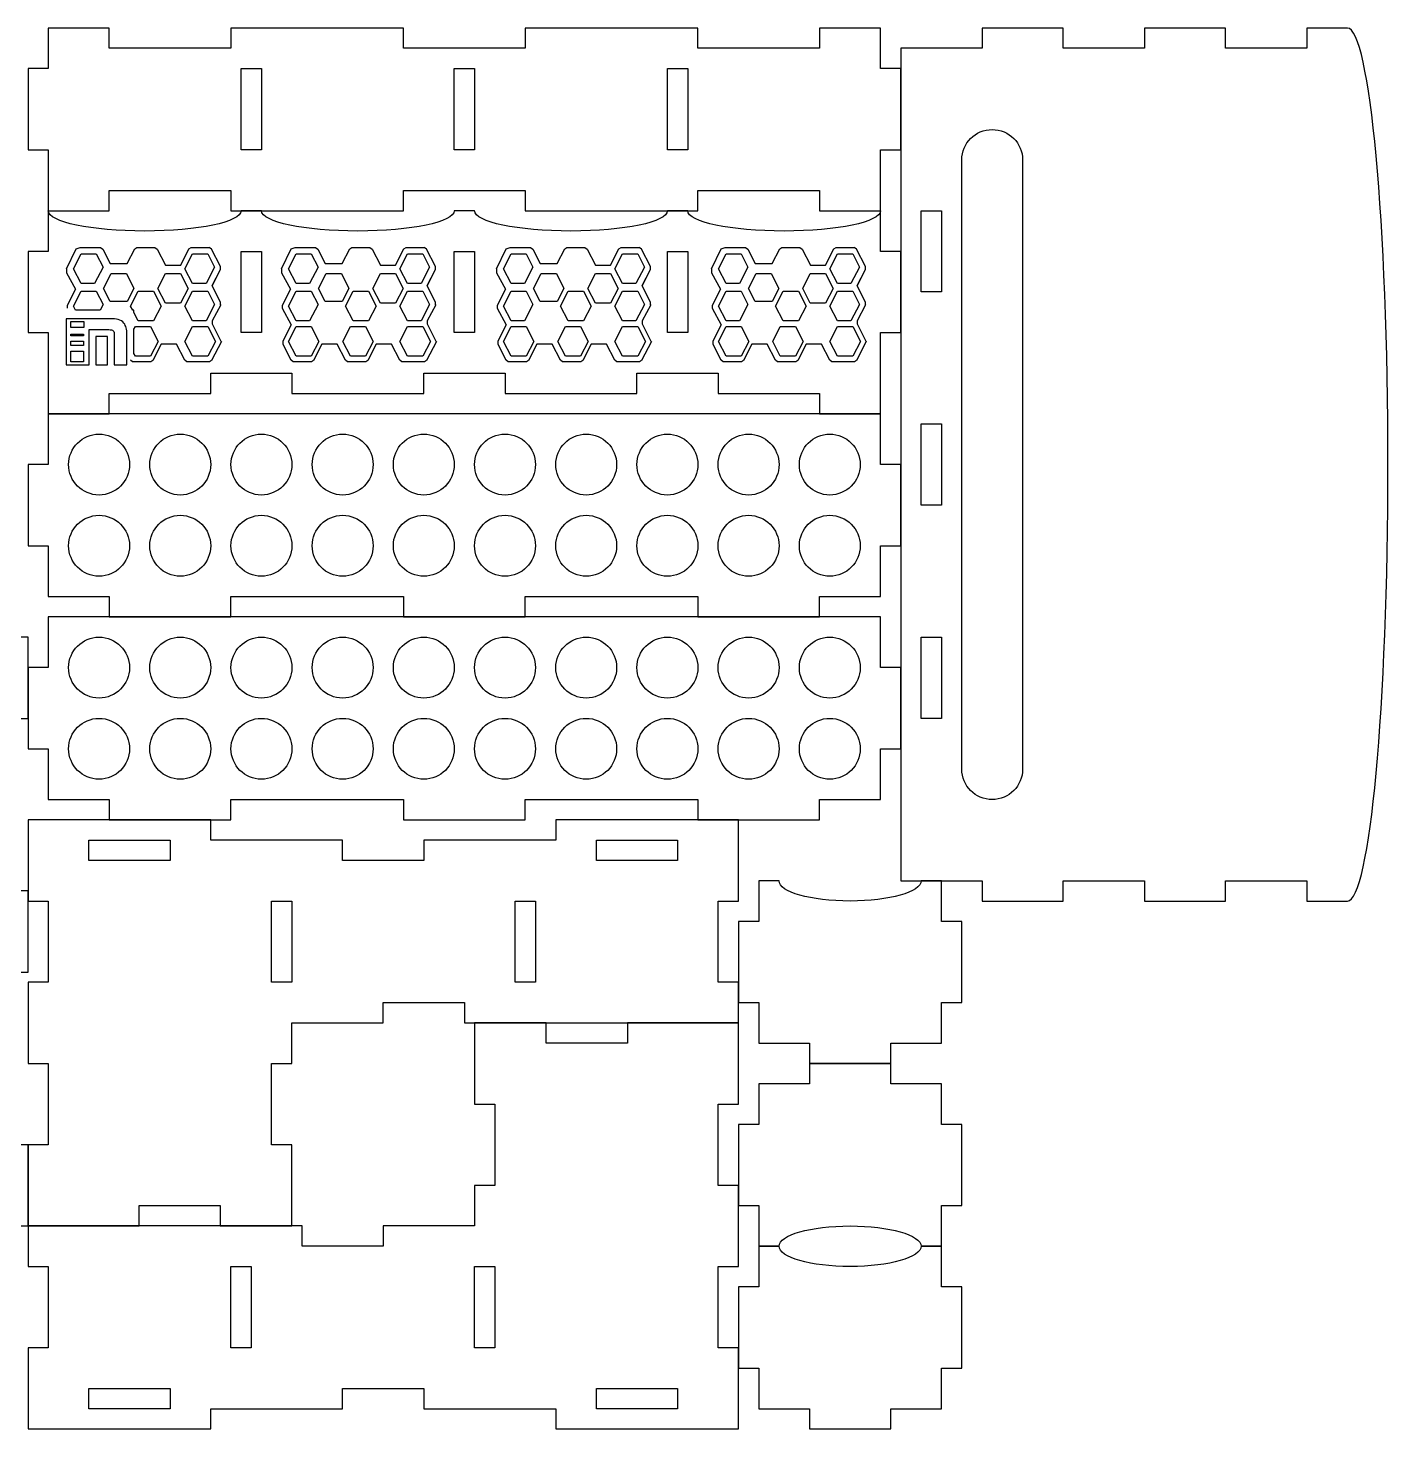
# Model space of a CAD drawing. Extents: x 922 to 2481, y 361 to 1339.
# Drawn here: x 1531 to 2481, y 361 to 1339 of the extents above; entities that cross this region are included whole.
import ezdxf

# ---------------------------------------------------------------- set-up
doc = ezdxf.new("R2010")
doc.units = 0
doc.layers.add('A0105_Printing', color=7, linetype='CONTINUOUS')

msp = doc.modelspace()

# ---------------------------------------------------------------- linework, layer by layer
at = {"layer": 'A0105_Printing', "color": 1}
for points in [[(2126.432947, 1339.322967), (2083.912948, 1339.322967), (2083.912948, 1325.149967), (1998.87395, 1325.149967), (1998.87395, 1339.322967), (1878.400953, 1339.322967), (1878.400953, 1325.149967), (1793.361955, 1325.149967), (1793.361955, 1339.322967), (1672.888958, 1339.322967), (1672.888958, 1325.149967), (1587.84996, 1325.149967), (1587.84996, 1339.322967), (1545.329961, 1339.322967), (1545.329961, 1310.975967), (1531.156962, 1310.975967), (1531.156962, 1254.282969), (1545.329961, 1254.282969), (1545.329961, 1211.76397), (1587.84996, 1211.76397), (1587.84996, 1225.936969), (1672.888958, 1225.936969), (1672.888958, 1211.76397), (1793.361955, 1211.76397), (1793.361955, 1225.936969), (1878.400953, 1225.936969), (1878.400953, 1211.76397), (1998.87395, 1211.76397), (1998.87395, 1225.936969), (2083.912948, 1225.936969), (2083.912948, 1211.76397), (2126.432947, 1211.76397), (2126.432947, 1254.282969), (2140.605946, 1254.282969), (2140.605946, 1310.975967), (2126.432947, 1310.975967)], [(1694.148958, 1254.282969), (1679.975958, 1254.282969), (1679.975958, 1310.975967), (1694.148958, 1310.975967)], [(1842.967954, 1254.282969), (1828.794954, 1254.282969), (1828.794954, 1310.975967), (1842.967954, 1310.975967)], [(1991.78695, 1254.282969), (1977.613951, 1254.282969), (1977.613951, 1310.975967), (1991.78695, 1310.975967)], [(2154.779446, 1211.76407), (2168.952446, 1211.76407), (2168.952446, 1155.071071), (2154.779446, 1155.071071)], [(1694.149258, 1126.724472), (1679.976258, 1126.724472), (1679.976258, 1183.41747), (1694.149258, 1183.41747)], [(1842.968254, 1126.724472), (1828.795254, 1126.724472), (1828.795254, 1183.41747), (1842.968254, 1183.41747)], [(1991.78725, 1126.724472), (1977.614251, 1126.724472), (1977.614251, 1183.41747), (1991.78725, 1183.41747)], [(1577.656261, 1160.901471), (1568.218261, 1160.901471), (1562.846261, 1171.201471), (1568.218261, 1181.58347), (1578.818261, 1181.58347), (1583.53626, 1172.427471)], [(1646.012259, 1181.58347), (1656.684259, 1181.58347), (1661.403258, 1172.427471), (1655.450259, 1160.901471), (1646.012259, 1160.901471), (1640.713259, 1171.201471)], [(1718.332257, 1181.58347), (1728.932257, 1181.58347), (1733.651257, 1172.427471), (1727.770257, 1160.901471), (1718.332257, 1160.901471), (1712.960257, 1171.201471)], [(1796.127255, 1181.58347), (1806.799255, 1181.58347), (1811.517255, 1172.427471), (1805.564255, 1160.901471), (1796.127255, 1160.901471), (1790.827255, 1171.201471)], [(1868.446253, 1181.58347), (1879.046253, 1181.58347), (1883.765253, 1172.427471), (1877.884253, 1160.901471), (1868.446253, 1160.901471), (1863.074253, 1171.201471)], [(1946.241251, 1181.58347), (1956.913251, 1181.58347), (1961.632251, 1172.427471), (1955.679251, 1160.901471), (1946.241251, 1160.901471), (1940.941251, 1171.201471)], [(2018.56125, 1181.58347), (2029.160249, 1181.58347), (2033.879249, 1172.427471), (2027.998249, 1160.901471), (2018.56125, 1160.901471), (2013.18825, 1171.201471)], [(2096.355248, 1181.58347), (2107.027247, 1181.58347), (2111.746247, 1172.427471), (2105.793247, 1160.901471), (2096.355248, 1160.901471), (2091.055248, 1171.201471)], [(1588.58726, 1148.376471), (1583.86826, 1157.532471), (1589.16826, 1167.914471), (1599.84026, 1167.914471), (1605.13926, 1157.532471), (1600.42026, 1148.376471)], [(1627.064259, 1147.150471), (1621.764259, 1157.532471), (1627.064259, 1167.914471), (1637.736259, 1167.914471), (1643.036259, 1157.532471), (1637.736259, 1147.150471)], [(1738.701257, 1148.376471), (1733.982257, 1157.532471), (1739.282257, 1167.914471), (1749.954256, 1167.914471), (1755.254256, 1157.532471), (1750.535256, 1148.376471)], [(1777.178256, 1147.150471), (1771.879256, 1157.532471), (1777.178256, 1167.914471), (1787.850255, 1167.914471), (1793.150255, 1157.532471), (1787.850255, 1147.150471)], [(1888.815253, 1148.376471), (1884.096253, 1157.532471), (1889.396253, 1167.914471), (1900.068252, 1167.914471), (1905.368252, 1157.532471), (1900.649252, 1148.376471)], [(1927.293252, 1147.150471), (1921.993252, 1157.532471), (1927.293252, 1167.914471), (1937.965252, 1167.914471), (1943.264251, 1157.532471), (1937.965252, 1147.150471)], [(2038.929249, 1148.376471), (2034.211249, 1157.532471), (2039.510249, 1167.914471), (2050.182249, 1167.914471), (2055.482249, 1157.532471), (2050.763249, 1148.376471)], [(2077.407248, 1147.150471), (2072.107248, 1157.532471), (2077.407248, 1167.914471), (2088.079248, 1167.914471), (2093.379248, 1157.532471), (2088.079248, 1147.150471)], [(1581.42726, 1142.280471), (1564.362261, 1142.280471), (1562.846261, 1145.188471), (1568.218261, 1155.570471), (1578.818261, 1155.570471), (1583.53626, 1146.414471)], [(1618.78826, 1134.887472), (1608.11626, 1134.887472), (1605.13926, 1140.673471), (1605.13926, 1142.280471), (1604.31226, 1142.280471), (1602.81626, 1145.188471), (1608.11626, 1155.570471), (1618.78826, 1155.570471), (1624.088259, 1145.188471)], [(1661.403258, 1146.414471), (1655.450259, 1134.887472), (1646.012259, 1134.887472), (1640.713259, 1145.188471), (1646.012259, 1155.570471), (1656.684259, 1155.570471)], [(1718.332257, 1155.570471), (1728.932257, 1155.570471), (1733.651257, 1146.414471), (1727.770257, 1134.887472), (1718.332257, 1134.887472), (1712.960257, 1145.188471)], [(1768.902256, 1134.887472), (1758.230256, 1134.887472), (1752.930256, 1145.188471), (1758.230256, 1155.570471), (1768.902256, 1155.570471), (1774.202256, 1145.188471)], [(1811.517255, 1146.414471), (1805.564255, 1134.887472), (1796.127255, 1134.887472), (1790.827255, 1145.188471), (1796.127255, 1155.570471), (1806.799255, 1155.570471)], [(1868.446253, 1155.570471), (1879.046253, 1155.570471), (1883.765253, 1146.414471), (1877.884253, 1134.887472), (1868.446253, 1134.887472), (1863.074253, 1145.188471)], [(1919.016252, 1134.887472), (1908.344252, 1134.887472), (1903.045252, 1145.188471), (1908.344252, 1155.570471), (1919.016252, 1155.570471), (1924.316252, 1145.188471)], [(1961.632251, 1146.414471), (1955.679251, 1134.887472), (1946.241251, 1134.887472), (1940.941251, 1145.188471), (1946.241251, 1155.570471), (1956.913251, 1155.570471)], [(2018.56125, 1155.570471), (2029.160249, 1155.570471), (2033.879249, 1146.414471), (2027.998249, 1134.887472), (2018.56125, 1134.887472), (2013.18825, 1145.188471)], [(2069.131248, 1134.887472), (2058.458249, 1134.887472), (2053.159249, 1145.188471), (2058.458249, 1155.570471), (2069.131248, 1155.570471), (2074.430248, 1145.188471)], [(2111.746247, 1146.414471), (2105.793247, 1134.887472), (2096.355248, 1134.887472), (2091.055248, 1145.188471), (2096.355248, 1155.570471), (2107.027247, 1155.570471)], [(1616.78726, 1110.199472), (1606.11526, 1110.199472), (1605.13926, 1112.110472), (1605.13926, 1129.053472), (1606.11526, 1130.963472), (1616.78726, 1130.963472), (1622.086259, 1120.581472)], [(1656.684259, 1110.199472), (1646.012259, 1110.199472), (1640.713259, 1120.581472), (1646.012259, 1130.963472), (1656.684259, 1130.963472), (1661.984258, 1120.581472)], [(1728.932257, 1110.199472), (1718.332257, 1110.199472), (1712.960257, 1120.581472), (1718.332257, 1130.963472), (1728.932257, 1130.963472), (1734.304257, 1120.581472)], [(1766.901256, 1110.199472), (1756.229256, 1110.199472), (1750.929256, 1120.581472), (1756.229256, 1130.963472), (1766.901256, 1130.963472), (1772.201256, 1120.581472)], [(1806.799255, 1110.199472), (1796.127255, 1110.199472), (1790.827255, 1120.581472), (1796.127255, 1130.963472), (1806.799255, 1130.963472), (1812.098255, 1120.581472)], [(1879.046253, 1110.199472), (1868.446253, 1110.199472), (1863.074253, 1120.581472), (1868.446253, 1130.963472), (1879.046253, 1130.963472), (1884.418253, 1120.581472)], [(1917.015252, 1110.199472), (1906.343252, 1110.199472), (1901.043252, 1120.581472), (1906.343252, 1130.963472), (1917.015252, 1130.963472), (1922.315252, 1120.581472)], [(1956.913251, 1110.199472), (1946.241251, 1110.199472), (1940.941251, 1120.581472), (1946.241251, 1130.963472), (1956.913251, 1130.963472), (1962.213251, 1120.581472)], [(2029.160249, 1110.199472), (2018.56125, 1110.199472), (2013.18825, 1120.581472), (2018.56125, 1130.963472), (2029.160249, 1130.963472), (2034.532249, 1120.581472)], [(2067.129248, 1110.199472), (2056.457249, 1110.199472), (2051.158249, 1120.581472), (2056.457249, 1130.963472), (2067.129248, 1130.963472), (2072.429248, 1120.581472)], [(2107.027247, 1110.199472), (2096.355248, 1110.199472), (2091.055248, 1120.581472), (2096.355248, 1130.963472), (2107.027247, 1130.963472), (2112.327247, 1120.581472)], [(2126.432247, 1070.031373), (1545.330261, 1070.031373), (1545.330261, 1034.598374), (1531.157262, 1034.598374), (1531.157262, 977.905376), (1545.330261, 977.905376), (1545.330261, 942.472376), (1587.85026, 942.472376), (1587.85026, 928.299377), (1672.889258, 928.299377), (1672.889258, 942.472376), (1793.362255, 942.472376), (1793.362255, 928.299377), (1878.401253, 928.299377), (1878.401253, 942.472376), (1998.87325, 942.472376), (1998.87325, 928.299377), (2083.913248, 928.299377), (2083.913248, 942.472376), (2126.432247, 942.472376), (2126.432247, 977.905376), (2140.606246, 977.905376), (2140.606246, 1034.598374), (2126.432247, 1034.598374)], [(2154.779446, 1062.945073), (2168.952446, 1062.945073), (2168.952446, 1006.252075), (2154.779446, 1006.252075)], [(1637.456259, 1055.858374)], [(1977.613251, 1055.858374)], [(2034.306249, 1055.858374)], [(1602.02326, 1034.598374)], [(1658.716259, 1034.598374)], [(1715.409257, 1034.598374)], [(1772.102256, 1034.598374)], [(1828.795254, 1034.598374)], [(1885.488253, 1034.598374)], [(1942.180251, 1034.598374)], [(1998.87325, 1034.598374)], [(2055.566249, 1034.598374)], [(2112.259247, 1034.598374)], [(1637.456259, 1013.338375)], [(1977.613251, 1013.338375)], [(2034.306249, 1013.338375)], [(1637.456259, 999.165375)], [(1977.613251, 999.165375)], [(2034.306249, 999.165375)], [(1580.76326, 956.645376)], [(1637.456259, 956.645376)], [(1637.456259, 956.645376)], [(1694.149258, 956.645376), (1694.149258, 956.645376)], [(1750.842256, 956.645376)], [(1807.535255, 956.645376), (1807.535255, 956.645376)], [(1864.228253, 956.645376), (1864.228253, 956.645376)], [(1920.920252, 956.645376)], [(1977.613251, 956.645376)], [(1977.613251, 956.645376)], [(2034.306249, 956.645376)], [(2034.306249, 956.645376)], [(2090.999248, 956.645376)], [(2126.432247, 928.299077), (1545.330261, 928.299077), (1545.330261, 892.866078), (1531.157262, 892.866078), (1531.157262, 836.173079), (1545.330261, 836.173079), (1545.330261, 800.74008), (1587.85026, 800.74008), (1587.85026, 786.56708), (1672.889258, 786.56708), (1672.889258, 800.74008), (1793.362255, 800.74008), (1793.362255, 786.56708), (1878.401253, 786.56708), (1878.401253, 800.74008), (1998.87325, 800.74008), (1998.87325, 786.56708), (2083.913248, 786.56708), (2083.913248, 800.74008), (2126.432247, 800.74008), (2126.432247, 836.173079), (2140.606246, 836.173079), (2140.606246, 892.866078), (2126.432247, 892.866078)], [(1637.456259, 914.126077)], [(1977.613251, 914.126077)], [(2034.306249, 914.126077)], [(2154.779446, 914.126077), (2168.952446, 914.126077), (2168.952446, 857.433079), (2154.779446, 857.433079)], [(1559.503261, 892.866078)], [(1602.02326, 892.866078)], [(1616.19626, 892.866078)], [(1658.716259, 892.866078)], [(1672.889258, 892.866078)], [(1715.409257, 892.866078)], [(1729.582257, 892.866078)], [(1772.102256, 892.866078)], [(1786.275255, 892.866078)], [(1828.795254, 892.866078)], [(1842.968254, 892.866078)], [(1885.488253, 892.866078)], [(1899.661253, 892.866078)], [(1942.180251, 892.866078)], [(1956.354251, 892.866078)], [(1998.87325, 892.866078)], [(2013.04625, 892.866078)], [(2055.566249, 892.866078)], [(2069.739248, 892.866078)], [(2112.259247, 892.866078)], [(1637.456259, 871.606078)], [(1977.613251, 871.606078)], [(2034.306249, 871.606078)], [(1637.456259, 857.433079)], [(1977.613251, 857.433079)], [(2034.306249, 857.433079)], [(1580.76326, 814.91308)], [(1637.456259, 814.91308)], [(1637.456259, 814.91308)], [(1694.149258, 814.91308), (1694.149258, 814.91308)], [(1750.842256, 814.91308)], [(1807.535255, 814.91308), (1807.535255, 814.91308)], [(1864.228253, 814.91308), (1864.228253, 814.91308)], [(1920.920252, 814.91308)], [(1977.613251, 814.91308)], [(1977.613251, 814.91308)], [(2034.306249, 814.91308)], [(2034.306249, 814.91308)], [(2090.999248, 814.91308)], [(2204.385445, 800.74008)], [(1531.156962, 559.794986), (1531.156962, 503.101987), (1608.73496, 503.101987), (1608.73496, 517.275987), (1665.427958, 517.275987), (1665.427958, 503.101987), (1715.408957, 503.101987), (1715.408957, 559.794986), (1701.235957, 559.794986), (1701.235957, 616.487985), (1715.408957, 616.487985), (1715.408957, 644.833984), (1779.188956, 644.833984), (1779.188956, 659.007984), (1835.880954, 659.007984), (1835.880954, 644.833984), (2027.219949, 644.833984), (2027.219949, 673.180983), (2013.04695, 673.180983), (2013.04695, 729.873982), (2027.219949, 729.873982), (2027.219949, 786.56698), (1899.660953, 786.56698), (1899.660953, 772.393981), (1807.534955, 772.393981), (1807.534955, 758.219981), (1750.841956, 758.219981), (1750.841956, 772.393981), (1658.715959, 772.393981), (1658.715959, 786.56698), (1531.156962, 786.56698), (1531.156962, 729.873982), (1545.329961, 729.873982), (1545.329961, 673.180983), (1531.156962, 673.180983), (1531.156962, 616.487985), (1545.329961, 616.487985), (1545.329961, 559.794986)], [(1573.676961, 772.393981), (1630.369959, 772.393981), (1630.369959, 758.220981), (1573.676961, 758.220981)], [(1928.006952, 772.393981), (1984.69995, 772.393981), (1984.69995, 758.220981), (1928.006952, 758.220981)], [(1701.235957, 729.873982), (1715.408957, 729.873982), (1715.408957, 673.180983), (1701.235957, 673.180983)], [(1871.314953, 729.873982), (1885.487953, 729.873982), (1885.487953, 673.180983), (1871.314953, 673.180983)], [(2027.219949, 588.141985), (2027.219949, 644.834984), (1949.641951, 644.834984), (1949.641951, 630.660984), (1892.948953, 630.660984), (1892.948953, 644.834984), (1842.967954, 644.834984), (1842.967954, 588.141985), (1857.140954, 588.141985), (1857.140954, 531.448987), (1842.967954, 531.448987), (1842.967954, 503.101987), (1779.188956, 503.101987), (1779.188956, 488.928988), (1722.495957, 488.928988), (1722.495957, 503.101987), (1531.156962, 503.101987), (1531.156962, 474.755988), (1545.329961, 474.755988), (1545.329961, 418.06299), (1531.156962, 418.06299), (1531.156962, 361.369991), (1658.715959, 361.369991), (1658.715959, 375.542991), (1750.841956, 375.542991), (1750.841956, 389.71599), (1807.534955, 389.71599), (1807.534955, 375.542991), (1899.660953, 375.542991), (1899.660953, 361.369991), (2027.219949, 361.369991), (2027.219949, 418.06299), (2013.04695, 418.06299), (2013.04695, 474.755988), (2027.219949, 474.755988), (2027.219949, 531.448987), (2013.04695, 531.448987), (2013.04695, 588.141985)], [(1687.062958, 418.06299), (1672.889958, 418.06299), (1672.889958, 474.755988), (1687.062958, 474.755988)], [(1857.140954, 418.06299), (1842.967954, 418.06299), (1842.967954, 474.755988), (1857.140954, 474.755988)], [(1630.369959, 375.542991), (1573.676961, 375.542991), (1573.676961, 389.71599), (1630.369959, 389.71599)], [(1984.69995, 375.542991), (1928.006952, 375.542991), (1928.006952, 389.71599), (1984.69995, 389.71599)]]:
    msp.add_lwpolyline(points, close=True, dxfattribs=at)
for points in [[(2452.416439, 1339.323067), (2424.070439, 1339.323067), (2424.070439, 1325.149067), (2367.377441, 1325.149067), (2367.377441, 1339.323067), (2310.684442, 1339.323067), (2310.684442, 1325.149067), (2253.991444, 1325.149067), (2253.991444, 1339.323067), (2197.298445, 1339.323067), (2197.298445, 1325.149067), (2140.605446, 1325.149067), (2140.605446, 744.047081), (2197.298445, 744.047081), (2197.298445, 729.874082), (2253.991444, 729.874082), (2253.991444, 744.047081), (2310.684442, 744.047081), (2310.684442, 729.874082), (2367.377441, 729.874082), (2367.377441, 744.047081), (2424.070439, 744.047081), (2424.070439, 729.874082)], [(2183.125445, 822.000079), (2183.125445, 1247.197069)], [(2225.645444, 1247.197069), (2225.645444, 822.000079)], [(1545.330261, 1211.76347), (1545.330261, 1183.41747), (1531.157262, 1183.41747), (1531.157262, 1126.724472), (1545.330261, 1126.724472), (1545.330261, 1070.031473), (1587.85026, 1070.031473), (1587.85026, 1084.204473), (1658.716259, 1084.204473), (1658.716259, 1098.377473), (1715.409257, 1098.377473), (1715.409257, 1084.204473), (1807.535255, 1084.204473), (1807.535255, 1098.377473), (1864.228253, 1098.377473), (1864.228253, 1084.204473), (1956.354251, 1084.204473), (1956.354251, 1098.377473), (2013.04725, 1098.377473), (2013.04725, 1084.204473), (2083.913248, 1084.204473), (2083.913248, 1070.031473), (2126.432247, 1070.031473), (2126.432247, 1126.724472), (2140.606246, 1126.724472), (2140.606246, 1183.41747), (2126.432247, 1183.41747)], [(1694.149258, 1211.76347), (1679.976258, 1211.76347)], [(1842.968254, 1211.76347), (1828.795254, 1211.76347)], [(1991.78725, 1211.76347), (1977.613251, 1211.76347)], [(2126.432247, 1183.41747), (2126.432247, 1211.76347)], [(1516.983962, 857.432979), (1531.156962, 857.432979), (1531.156962, 914.125977), (1516.983962, 914.125977)], [(2055.566349, 744.053281), (2041.393349, 744.053281), (2041.393349, 715.707282), (2027.220349, 715.707282), (2027.220349, 659.014284), (2041.393349, 659.014284), (2041.393349, 630.667284), (2076.826348, 630.667284), (2076.826348, 616.494285), (2133.519347, 616.494285), (2133.519347, 630.667284), (2168.952346, 630.667284), (2168.952346, 659.014284), (2183.125345, 659.014284), (2183.125345, 715.707282), (2168.952346, 715.707282), (2168.952346, 744.053281)], [(2168.952346, 744.053281), (2154.779346, 744.053281)], [(1516.983962, 680.267983), (1531.156962, 680.267983), (1531.156962, 736.960982), (1516.983962, 736.960982)], [(2424.070439, 729.874082), (2452.416439, 729.874082)], [(2154.779246, 488.935188), (2168.952246, 488.935188), (2168.952246, 517.281187), (2183.125245, 517.281187), (2183.125245, 573.974186), (2168.952246, 573.974186), (2168.952246, 602.321185), (2133.519247, 602.321185), (2133.519247, 616.494185), (2076.826248, 616.494185), (2076.826248, 602.321185), (2041.393249, 602.321185), (2041.393249, 573.974186), (2027.220249, 573.974186), (2027.220249, 517.281187), (2041.393249, 517.281187), (2041.393249, 488.935188)], [(1516.983962, 503.101987), (1531.156962, 503.101987), (1531.156962, 559.794986), (1516.983962, 559.794986)], [(2055.566349, 488.935188), (2041.393349, 488.935188), (2041.393349, 460.589188), (2027.220349, 460.589188), (2027.220349, 403.89619), (2041.393349, 403.89619), (2041.393349, 375.549191), (2076.826348, 375.549191), (2076.826348, 361.376191), (2133.519347, 361.376191), (2133.519347, 375.549191), (2168.952346, 375.549191), (2168.952346, 403.89619), (2183.125345, 403.89619), (2183.125345, 460.589188), (2168.952346, 460.589188), (2168.952346, 488.935188)], [(2041.393249, 488.935188), (2055.566249, 488.935188)], [(2168.952346, 488.935188), (2154.779346, 488.935188)]]:
    msp.add_lwpolyline(points, dxfattribs=at)
at = {"layer": 'A0105_Printing', "color": 4}
for points in [[(1558.115561, 1171.242371), (1564.769561, 1185.15137), (1567.516561, 1186.13237), (1581.84756, 1186.13237), (1583.44456, 1184.98737), (1588.52656, 1174.932371), (1600.43256, 1174.932371), (1605.65956, 1185.15137), (1607.11156, 1186.13237), (1619.74456, 1186.13237), (1621.341559, 1184.98737), (1627.076559, 1173.787371), (1637.748559, 1173.787371), (1643.556559, 1185.15137), (1645.008559, 1186.13237), (1657.688559, 1186.13237)], [(1659.721959, 1159.481571), (1665.529958, 1170.844571), (1665.529958, 1172.806571), (1659.285959, 1184.98757), (1657.688959, 1186.13157)], [(1708.229657, 1171.242371), (1714.883657, 1185.15137), (1717.630657, 1186.13237), (1731.961657, 1186.13237), (1733.558657, 1184.98737), (1738.640657, 1174.932371), (1750.546656, 1174.932371), (1755.773656, 1185.15137), (1757.225656, 1186.13237), (1769.858656, 1186.13237), (1771.455656, 1184.98737), (1777.190656, 1173.787371), (1787.862655, 1173.787371), (1793.670655, 1185.15137), (1795.122655, 1186.13237), (1807.802655, 1186.13237)], [(1809.836155, 1159.481571), (1815.644155, 1170.844571), (1815.644155, 1172.806571), (1809.400155, 1184.98757), (1807.803155, 1186.13157)], [(1858.343954, 1171.242371), (1864.997953, 1185.15137), (1867.744953, 1186.13237), (1882.075953, 1186.13237), (1883.672953, 1184.98737), (1888.754953, 1174.932371), (1900.660952, 1174.932371), (1905.887952, 1185.15137), (1907.339952, 1186.13237), (1919.972952, 1186.13237), (1921.569952, 1184.98737), (1927.304952, 1173.787371), (1937.976952, 1173.787371), (1943.784951, 1185.15137), (1945.236951, 1186.13237), (1957.916951, 1186.13237)], [(1959.950351, 1159.481571), (1965.758351, 1170.844571), (1965.758351, 1172.806571), (1959.514351, 1184.98757), (1957.917351, 1186.13157)], [(2008.45825, 1171.242371), (2015.11225, 1185.15137), (2017.85925, 1186.13237), (2032.190249, 1186.13237), (2033.787249, 1184.98737), (2038.869249, 1174.932371), (2050.775249, 1174.932371), (2056.002249, 1185.15137), (2057.454249, 1186.13237), (2070.087248, 1186.13237), (2071.684248, 1184.98737), (2077.419248, 1173.787371), (2088.091248, 1173.787371), (2093.899248, 1185.15137), (2095.351248, 1186.13237), (2108.031247, 1186.13237)], [(2110.064647, 1159.481571), (2115.872647, 1170.844571), (2115.872647, 1172.806571), (2109.628647, 1184.98757), (2108.031647, 1186.13157)], [(1558.115561, 1171.242371), (1558.042561, 1168.462371), (1564.334561, 1157.100371), (1558.526561, 1145.736371), (1558.454561, 1143.774371)], [(1665.638858, 1146.074571), (1665.638858, 1148.036571), (1659.830859, 1159.399571), (1665.638858, 1170.762571), (1665.638858, 1172.724571)], [(1708.229657, 1171.242371), (1708.156657, 1168.462371), (1714.448657, 1157.100371), (1708.640657, 1145.736371), (1708.568657, 1143.774371), (1714.883657, 1132.026372)], [(1815.753055, 1146.074571), (1815.753055, 1148.036571), (1809.945055, 1159.399571), (1815.753055, 1170.762571), (1815.753055, 1172.724571)], [(1858.343954, 1171.242371), (1858.270954, 1168.462371), (1864.562953, 1157.100371), (1858.754954, 1145.736371), (1858.682954, 1143.774371), (1864.997953, 1132.026372)], [(1965.867251, 1146.074571), (1965.867251, 1148.036571), (1960.059251, 1159.399571), (1965.867251, 1170.762571), (1965.867251, 1172.724571)], [(2008.45825, 1171.242371), (2008.38525, 1168.462371), (2014.67725, 1157.100371), (2008.86925, 1145.736371), (2008.79725, 1143.774371), (2015.11225, 1132.026372)], [(2115.981347, 1146.074571), (2115.981347, 1148.036571), (2110.173347, 1159.399571), (2115.981347, 1170.762571), (2115.981347, 1172.724571)], [(1665.706058, 1146.130571), (1659.786059, 1134.879572), (1659.694059, 1132.918572), (1666.112058, 1120.296572)], [(1815.820155, 1146.130571), (1809.900155, 1134.879572), (1809.808155, 1132.918572), (1816.226155, 1120.296572)], [(1965.934351, 1146.130571), (1960.014351, 1134.879572), (1959.922351, 1132.918572), (1966.340351, 1120.296572)], [(2116.048547, 1146.130571), (2110.128547, 1134.879572), (2110.036547, 1132.918572), (2116.454547, 1120.296572)], [(1708.568357, 1143.774871), (1714.883357, 1132.026872)], [(1858.682554, 1143.774871), (1864.997553, 1132.026872)], [(2008.79685, 1143.774871), (2015.11185, 1132.026872)], [(1714.883757, 1132.026672), (1709.075757, 1120.663672), (1709.002757, 1118.701672), (1712.509757, 1111.999672)], [(1864.997953, 1132.026672), (1859.189954, 1120.663672), (1859.116954, 1118.701672), (1862.623953, 1111.999672)], [(2015.11225, 1132.026672), (2009.30425, 1120.663672), (2009.23125, 1118.701672), (2012.73825, 1111.999672)], [(1657.837859, 1106.275472), (1642.155859, 1106.275472), (1640.630859, 1107.420472), (1634.895859, 1118.619472), (1624.223859, 1118.619472), (1618.41586, 1107.256472), (1616.89086, 1106.275472)], [(1666.167458, 1120.402972), (1659.362459, 1107.256972), (1657.837459, 1106.275972)], [(1709.119957, 1118.619772), (1712.509957, 1111.999772)], [(1767.005156, 1106.275472), (1754.325156, 1106.275472), (1752.800156, 1107.420472), (1747.065156, 1118.619472), (1736.393157, 1118.619472), (1730.585157, 1107.256472), (1729.060157, 1106.275472)], [(1807.951955, 1106.275472), (1792.269955, 1106.275472), (1790.744955, 1107.420472), (1785.009955, 1118.619472), (1774.337956, 1118.619472), (1768.529956, 1107.256472), (1767.004956, 1106.275472)], [(1816.281555, 1120.402972), (1809.476555, 1107.256972), (1807.951555, 1106.275972)], [(1859.234254, 1118.619772), (1862.624253, 1111.999772)], [(1917.119452, 1106.275472), (1904.439452, 1106.275472), (1902.914452, 1107.420472), (1897.179453, 1118.619472), (1886.507453, 1118.619472), (1880.699453, 1107.256472), (1879.174453, 1106.275472)], [(1958.066251, 1106.275472), (1942.384251, 1106.275472), (1940.859251, 1107.420472), (1935.124252, 1118.619472), (1924.452252, 1118.619472), (1918.644252, 1107.256472), (1917.119252, 1106.275472)], [(1966.395851, 1120.402972), (1959.590851, 1107.256972), (1958.065851, 1106.275972)], [(2009.34845, 1118.619772), (2012.73845, 1111.999772)], [(2067.233548, 1106.275472), (2054.553549, 1106.275472), (2053.028549, 1107.420472), (2047.293549, 1118.619472), (2036.621549, 1118.619472), (2030.813549, 1107.256472), (2029.288549, 1106.275472)], [(2108.180347, 1106.275472), (2092.498348, 1106.275472), (2090.973348, 1107.420472), (2085.238348, 1118.619472), (2074.566348, 1118.619472), (2068.758348, 1107.256472), (2067.233348, 1106.275472)], [(2116.509947, 1120.402972), (2109.704947, 1107.256972), (2108.179947, 1106.275972)], [(1616.89106, 1106.275472), (1604.21106, 1106.275472), (1602.68606, 1107.420472)], [(1714.939857, 1107.356572), (1712.509857, 1111.999572)], [(1714.939857, 1107.356572), (1714.854857, 1107.420572), (1712.509857, 1111.999572)], [(1714.939857, 1107.356572), (1714.991857, 1107.256572)], [(1729.060357, 1106.275472), (1716.380357, 1106.275472), (1714.940357, 1107.356472)], [(1865.054153, 1107.356572), (1862.624153, 1111.999572)], [(1865.054153, 1107.356572), (1864.969153, 1107.420572), (1862.624153, 1111.999572)], [(1865.054153, 1107.356572), (1865.106153, 1107.256572)], [(1879.174653, 1106.275472), (1866.494653, 1106.275472), (1865.054653, 1107.356472)], [(2015.16845, 1107.356572), (2012.73845, 1111.999572)], [(2015.16845, 1107.356572), (2015.08345, 1107.420572), (2012.73845, 1111.999572)], [(2015.16845, 1107.356572), (2015.22045, 1107.256572)], [(2029.288849, 1106.275472), (2016.60885, 1106.275472), (2015.16885, 1107.356472)]]:
    msp.add_lwpolyline(points, dxfattribs=at)
at = {"layer": 'A0105_Printing', "color": 7}
for points in [[(1587.90796, 1136.425972), (1557.685961, 1136.425972), (1557.685961, 1104.166972), (1573.811961, 1104.166972), (1573.811961, 1128.762972), (1587.59996, 1128.762972)], [(1591.40796, 1124.887972), (1591.40796, 1104.166972), (1600.20596, 1104.166972), (1600.20596, 1125.241972)]]:
    msp.add_lwpolyline(points, dxfattribs=at)
for points in [[(1570.025961, 1130.256972), (1561.101961, 1130.256972), (1561.101961, 1134.443972), (1570.025961, 1134.443972)], [(1569.959961, 1124.478972), (1561.035961, 1124.478972), (1561.035961, 1125.636972), (1569.959961, 1125.636972)], [(1569.959961, 1117.632972), (1561.035961, 1117.632972), (1561.035961, 1120.828972), (1569.959961, 1120.828972)], [(1578.529961, 1104.166972), (1586.68996, 1104.166972), (1586.68996, 1124.008972), (1578.529961, 1124.008972)], [(1569.959961, 1106.378972), (1561.035961, 1106.378972), (1561.035961, 1113.779972), (1569.959961, 1113.779972)]]:
    msp.add_lwpolyline(points, close=True, dxfattribs=at)
at = {"layer": 'A0105_Printing', "color": 1}
for points in [[(2480.763438, 1034.598074), (2480.763438, 1202.89307), (2468.072438, 1339.323067), (2452.416439, 1339.323067)], [(2183.125445, 1247.197069), (2183.125445, 1258.938069), (2192.644445, 1268.456068), (2204.385445, 1268.456068)], [(2204.385445, 1268.456068), (2216.126445, 1268.456068), (2225.645444, 1258.938069), (2225.645444, 1247.197069)], [(1612.65326, 1197.59047), (1575.472261, 1197.59047), (1545.330261, 1203.93647), (1545.330261, 1211.76347)], [(1679.976258, 1211.76347), (1679.976258, 1203.93647), (1649.834259, 1197.59047), (1612.65326, 1197.59047)], [(1761.472256, 1197.59047), (1724.290257, 1197.59047), (1694.149258, 1203.93647), (1694.149258, 1211.76347)], [(1828.795254, 1211.76347), (1828.795254, 1203.93647), (1798.653255, 1197.59047), (1761.472256, 1197.59047)], [(1910.291252, 1197.59047), (1873.109253, 1197.59047), (1842.968254, 1203.93647), (1842.968254, 1211.76347)], [(1977.613251, 1211.76347), (1977.613251, 1203.93647), (1947.472251, 1197.59047), (1910.291252, 1197.59047)], [(2059.110249, 1197.59047), (2021.928249, 1197.59047), (1991.78725, 1203.93647), (1991.78725, 1211.76347)], [(2126.432247, 1211.76347), (2126.432247, 1203.93647), (2096.291248, 1197.59047), (2059.110249, 1197.59047)], [(1559.503261, 1034.598374), (1559.503261, 1046.339374), (1569.022261, 1055.858374), (1580.76326, 1055.858374)], [(1580.76326, 1055.858374), (1592.50526, 1055.858374), (1602.02326, 1046.339374), (1602.02326, 1034.598374)], [(1616.19626, 1034.598374), (1616.19626, 1046.339374), (1625.714259, 1055.858374), (1637.456259, 1055.858374)], [(1637.456259, 1055.858374), (1649.197259, 1055.858374), (1658.716259, 1046.339374), (1658.716259, 1034.598374)], [(1672.889258, 1034.598374), (1672.889258, 1046.339374), (1682.407258, 1055.858374), (1694.149258, 1055.858374)], [(1694.149258, 1055.858374), (1705.890257, 1055.858374), (1715.409257, 1046.339374), (1715.409257, 1034.598374)], [(1729.582257, 1034.598374), (1729.582257, 1046.339374), (1739.100257, 1055.858374), (1750.842256, 1055.858374)], [(1750.842256, 1055.858374), (1762.583256, 1055.858374), (1772.102256, 1046.339374), (1772.102256, 1034.598374)], [(1786.275255, 1034.598374), (1786.275255, 1046.339374), (1795.793255, 1055.858374), (1807.535255, 1055.858374)], [(1807.535255, 1055.858374), (1819.276255, 1055.858374), (1828.795254, 1046.339374), (1828.795254, 1034.598374)], [(1842.968254, 1034.598374), (1842.968254, 1046.339374), (1852.486254, 1055.858374), (1864.228253, 1055.858374)], [(1864.228253, 1055.858374), (1875.969253, 1055.858374), (1885.488253, 1046.339374), (1885.488253, 1034.598374)], [(1899.661253, 1034.598374), (1899.661253, 1046.339374), (1909.179252, 1055.858374), (1920.920252, 1055.858374)], [(1920.920252, 1055.858374), (1932.662252, 1055.858374), (1942.180251, 1046.339374), (1942.180251, 1034.598374)], [(1956.354251, 1034.598374), (1956.354251, 1046.339374), (1965.872251, 1055.858374), (1977.613251, 1055.858374)], [(1977.613251, 1055.858374), (1989.35525, 1055.858374), (1998.87325, 1046.339374), (1998.87325, 1034.598374)], [(2013.04625, 1034.598374), (2013.04625, 1046.339374), (2022.565249, 1055.858374), (2034.306249, 1055.858374)], [(2034.306249, 1055.858374), (2046.048249, 1055.858374), (2055.566249, 1046.339374), (2055.566249, 1034.598374)], [(2069.739248, 1034.598374), (2069.739248, 1046.339374), (2079.258248, 1055.858374), (2090.999248, 1055.858374)], [(2090.999248, 1055.858374), (2102.741247, 1055.858374), (2112.259247, 1046.339374), (2112.259247, 1034.598374)], [(1580.76326, 1013.338375), (1569.022261, 1013.338375), (1559.503261, 1022.857374), (1559.503261, 1034.598374)], [(1602.02326, 1034.598374), (1602.02326, 1022.857374), (1592.50526, 1013.338375), (1580.76326, 1013.338375)], [(1637.456259, 1013.338375), (1625.714259, 1013.338375), (1616.19626, 1022.857374), (1616.19626, 1034.598374)], [(1658.716259, 1034.598374), (1658.716259, 1022.857374), (1649.197259, 1013.338375), (1637.456259, 1013.338375)], [(1694.149258, 1013.338375), (1682.407258, 1013.338375), (1672.889258, 1022.857374), (1672.889258, 1034.598374)], [(1715.409257, 1034.598374), (1715.409257, 1022.857374), (1705.890257, 1013.338375), (1694.149258, 1013.338375)], [(1750.842256, 1013.338375), (1739.100257, 1013.338375), (1729.582257, 1022.857374), (1729.582257, 1034.598374)], [(1772.102256, 1034.598374), (1772.102256, 1022.857374), (1762.583256, 1013.338375), (1750.842256, 1013.338375)], [(1807.535255, 1013.338375), (1795.793255, 1013.338375), (1786.275255, 1022.857374), (1786.275255, 1034.598374)], [(1828.795254, 1034.598374), (1828.795254, 1022.857374), (1819.276255, 1013.338375), (1807.535255, 1013.338375)], [(1864.228253, 1013.338375), (1852.486254, 1013.338375), (1842.968254, 1022.857374), (1842.968254, 1034.598374)], [(1885.488253, 1034.598374), (1885.488253, 1022.857374), (1875.969253, 1013.338375), (1864.228253, 1013.338375)], [(1920.920252, 1013.338375), (1909.179252, 1013.338375), (1899.661253, 1022.857374), (1899.661253, 1034.598374)], [(1942.180251, 1034.598374), (1942.180251, 1022.857374), (1932.662252, 1013.338375), (1920.920252, 1013.338375)], [(1977.613251, 1013.338375), (1965.872251, 1013.338375), (1956.354251, 1022.857374), (1956.354251, 1034.598374)], [(1998.87325, 1034.598374), (1998.87325, 1022.857374), (1989.35525, 1013.338375), (1977.613251, 1013.338375)], [(2034.306249, 1013.338375), (2022.565249, 1013.338375), (2013.04625, 1022.857374), (2013.04625, 1034.598374)], [(2055.566249, 1034.598374), (2055.566249, 1022.857374), (2046.048249, 1013.338375), (2034.306249, 1013.338375)], [(2090.999248, 1013.338375), (2079.258248, 1013.338375), (2069.739248, 1022.857374), (2069.739248, 1034.598374)], [(2112.259247, 1034.598374), (2112.259247, 1022.857374), (2102.741247, 1013.338375), (2090.999248, 1013.338375)], [(2452.416439, 729.874082), (2468.072438, 729.874082), (2480.763438, 866.304078), (2480.763438, 1034.598074)], [(1559.503261, 977.905376), (1559.503261, 989.647375), (1569.022261, 999.165375), (1580.76326, 999.165375)], [(1580.76326, 999.165375), (1592.50526, 999.165375), (1602.02326, 989.647375), (1602.02326, 977.905376)], [(1616.19626, 977.905376), (1616.19626, 989.647375), (1625.714259, 999.165375), (1637.456259, 999.165375)], [(1637.456259, 999.165375), (1649.197259, 999.165375), (1658.716259, 989.647375), (1658.716259, 977.905376)], [(1672.889258, 977.905376), (1672.889258, 989.647375), (1682.407258, 999.165375), (1694.149258, 999.165375)], [(1694.149258, 999.165375), (1705.890257, 999.165375), (1715.409257, 989.647375), (1715.409257, 977.905376)], [(1729.582257, 977.905376), (1729.582257, 989.647375), (1739.100257, 999.165375), (1750.842256, 999.165375)], [(1750.842256, 999.165375), (1762.583256, 999.165375), (1772.102256, 989.647375), (1772.102256, 977.905376)], [(1786.275255, 977.905376), (1786.275255, 989.647375), (1795.793255, 999.165375), (1807.535255, 999.165375)], [(1807.535255, 999.165375), (1819.276255, 999.165375), (1828.795254, 989.647375), (1828.795254, 977.905376)], [(1842.968254, 977.905376), (1842.968254, 989.647375), (1852.486254, 999.165375), (1864.228253, 999.165375)], [(1864.228253, 999.165375), (1875.969253, 999.165375), (1885.488253, 989.647375), (1885.488253, 977.905376)], [(1899.661253, 977.905376), (1899.661253, 989.647375), (1909.179252, 999.165375), (1920.920252, 999.165375)], [(1920.920252, 999.165375), (1932.662252, 999.165375), (1942.180251, 989.647375), (1942.180251, 977.905376)], [(1956.354251, 977.905376), (1956.354251, 989.647375), (1965.872251, 999.165375), (1977.613251, 999.165375)], [(1977.613251, 999.165375), (1989.35525, 999.165375), (1998.87325, 989.647375), (1998.87325, 977.905376)], [(2013.04625, 977.905376), (2013.04625, 989.647375), (2022.565249, 999.165375), (2034.306249, 999.165375)], [(2034.306249, 999.165375), (2046.048249, 999.165375), (2055.566249, 989.647375), (2055.566249, 977.905376)], [(2069.739248, 977.905376), (2069.739248, 989.647375), (2079.258248, 999.165375), (2090.999248, 999.165375)], [(2090.999248, 999.165375), (2102.741247, 999.165375), (2112.259247, 989.647375), (2112.259247, 977.905376)], [(1580.76326, 956.645376), (1569.022261, 956.645376), (1559.503261, 966.164376), (1559.503261, 977.905376)], [(1602.02326, 977.905376), (1602.02326, 966.164376), (1592.50526, 956.645376), (1580.76326, 956.645376)], [(1637.456259, 956.645376), (1625.714259, 956.645376), (1616.19626, 966.164376), (1616.19626, 977.905376)], [(1658.716259, 977.905376), (1658.716259, 966.164376), (1649.197259, 956.645376), (1637.456259, 956.645376)], [(1694.149258, 956.645376), (1682.407258, 956.645376), (1672.889258, 966.164376), (1672.889258, 977.905376)], [(1715.409257, 977.905376), (1715.409257, 966.164376), (1705.890257, 956.645376), (1694.149258, 956.645376)], [(1750.842256, 956.645376), (1739.100257, 956.645376), (1729.582257, 966.164376), (1729.582257, 977.905376)], [(1772.102256, 977.905376), (1772.102256, 966.164376), (1762.583256, 956.645376), (1750.842256, 956.645376)], [(1807.535255, 956.645376), (1795.793255, 956.645376), (1786.275255, 966.164376), (1786.275255, 977.905376)], [(1828.795254, 977.905376), (1828.795254, 966.164376), (1819.276255, 956.645376), (1807.535255, 956.645376)], [(1864.228253, 956.645376), (1852.486254, 956.645376), (1842.968254, 966.164376), (1842.968254, 977.905376)], [(1885.488253, 977.905376), (1885.488253, 966.164376), (1875.969253, 956.645376), (1864.228253, 956.645376)], [(1920.920252, 956.645376), (1909.179252, 956.645376), (1899.661253, 966.164376), (1899.661253, 977.905376)], [(1942.180251, 977.905376), (1942.180251, 966.164376), (1932.662252, 956.645376), (1920.920252, 956.645376)], [(1977.613251, 956.645376), (1965.872251, 956.645376), (1956.354251, 966.164376), (1956.354251, 977.905376)], [(1998.87325, 977.905376), (1998.87325, 966.164376), (1989.35525, 956.645376), (1977.613251, 956.645376)], [(2034.306249, 956.645376), (2022.565249, 956.645376), (2013.04625, 966.164376), (2013.04625, 977.905376)], [(2055.566249, 977.905376), (2055.566249, 966.164376), (2046.048249, 956.645376), (2034.306249, 956.645376)], [(2090.999248, 956.645376), (2079.258248, 956.645376), (2069.739248, 966.164376), (2069.739248, 977.905376)], [(2112.259247, 977.905376), (2112.259247, 966.164376), (2102.741247, 956.645376), (2090.999248, 956.645376)], [(1559.503261, 892.866078), (1559.503261, 904.608077), (1569.022261, 914.126077), (1580.76326, 914.126077)], [(1580.76326, 914.126077), (1592.50526, 914.126077), (1602.02326, 904.608077), (1602.02326, 892.866078)], [(1616.19626, 892.866078), (1616.19626, 904.608077), (1625.714259, 914.126077), (1637.456259, 914.126077)], [(1637.456259, 914.126077), (1649.197259, 914.126077), (1658.716259, 904.608077), (1658.716259, 892.866078)], [(1672.889258, 892.866078), (1672.889258, 904.608077), (1682.407258, 914.126077), (1694.149258, 914.126077)], [(1694.149258, 914.126077), (1705.890257, 914.126077), (1715.409257, 904.608077), (1715.409257, 892.866078)], [(1729.582257, 892.866078), (1729.582257, 904.608077), (1739.100257, 914.126077), (1750.842256, 914.126077)], [(1750.842256, 914.126077), (1762.583256, 914.126077), (1772.102256, 904.608077), (1772.102256, 892.866078)], [(1786.275255, 892.866078), (1786.275255, 904.608077), (1795.793255, 914.126077), (1807.535255, 914.126077)], [(1807.535255, 914.126077), (1819.276255, 914.126077), (1828.795254, 904.608077), (1828.795254, 892.866078)], [(1842.968254, 892.866078), (1842.968254, 904.608077), (1852.486254, 914.126077), (1864.228253, 914.126077)], [(1864.228253, 914.126077), (1875.969253, 914.126077), (1885.488253, 904.608077), (1885.488253, 892.866078)], [(1899.661253, 892.866078), (1899.661253, 904.608077), (1909.179252, 914.126077), (1920.920252, 914.126077)], [(1920.920252, 914.126077), (1932.662252, 914.126077), (1942.180251, 904.608077), (1942.180251, 892.866078)], [(1956.354251, 892.866078), (1956.354251, 904.608077), (1965.872251, 914.126077), (1977.613251, 914.126077)], [(1977.613251, 914.126077), (1989.35525, 914.126077), (1998.87325, 904.608077), (1998.87325, 892.866078)], [(2013.04625, 892.866078), (2013.04625, 904.608077), (2022.565249, 914.126077), (2034.306249, 914.126077)], [(2034.306249, 914.126077), (2046.048249, 914.126077), (2055.566249, 904.608077), (2055.566249, 892.866078)], [(2069.739248, 892.866078), (2069.739248, 904.608077), (2079.258248, 914.126077), (2090.999248, 914.126077)], [(2090.999248, 914.126077), (2102.741247, 914.126077), (2112.259247, 904.608077), (2112.259247, 892.866078)], [(1580.76326, 871.606078), (1569.022261, 871.606078), (1559.503261, 881.125078), (1559.503261, 892.866078)], [(1602.02326, 892.866078), (1602.02326, 881.125078), (1592.50526, 871.606078), (1580.76326, 871.606078)], [(1637.456259, 871.606078), (1625.714259, 871.606078), (1616.19626, 881.125078), (1616.19626, 892.866078)], [(1658.716259, 892.866078), (1658.716259, 881.125078), (1649.197259, 871.606078), (1637.456259, 871.606078)], [(1694.149258, 871.606078), (1682.407258, 871.606078), (1672.889258, 881.125078), (1672.889258, 892.866078)], [(1715.409257, 892.866078), (1715.409257, 881.125078), (1705.890257, 871.606078), (1694.149258, 871.606078)], [(1750.842256, 871.606078), (1739.100257, 871.606078), (1729.582257, 881.125078), (1729.582257, 892.866078)], [(1772.102256, 892.866078), (1772.102256, 881.125078), (1762.583256, 871.606078), (1750.842256, 871.606078)], [(1807.535255, 871.606078), (1795.793255, 871.606078), (1786.275255, 881.125078), (1786.275255, 892.866078)], [(1828.795254, 892.866078), (1828.795254, 881.125078), (1819.276255, 871.606078), (1807.535255, 871.606078)], [(1864.228253, 871.606078), (1852.486254, 871.606078), (1842.968254, 881.125078), (1842.968254, 892.866078)], [(1885.488253, 892.866078), (1885.488253, 881.125078), (1875.969253, 871.606078), (1864.228253, 871.606078)], [(1920.920252, 871.606078), (1909.179252, 871.606078), (1899.661253, 881.125078), (1899.661253, 892.866078)], [(1942.180251, 892.866078), (1942.180251, 881.125078), (1932.662252, 871.606078), (1920.920252, 871.606078)], [(1977.613251, 871.606078), (1965.872251, 871.606078), (1956.354251, 881.125078), (1956.354251, 892.866078)], [(1998.87325, 892.866078), (1998.87325, 881.125078), (1989.35525, 871.606078), (1977.613251, 871.606078)], [(2034.306249, 871.606078), (2022.565249, 871.606078), (2013.04625, 881.125078), (2013.04625, 892.866078)], [(2055.566249, 892.866078), (2055.566249, 881.125078), (2046.048249, 871.606078), (2034.306249, 871.606078)], [(2090.999248, 871.606078), (2079.258248, 871.606078), (2069.739248, 881.125078), (2069.739248, 892.866078)], [(2112.259247, 892.866078), (2112.259247, 881.125078), (2102.741247, 871.606078), (2090.999248, 871.606078)], [(1559.503261, 836.173079), (1559.503261, 847.915079), (1569.022261, 857.433079), (1580.76326, 857.433079)], [(1580.76326, 857.433079), (1592.50526, 857.433079), (1602.02326, 847.915079), (1602.02326, 836.173079)], [(1616.19626, 836.173079), (1616.19626, 847.915079), (1625.714259, 857.433079), (1637.456259, 857.433079)], [(1637.456259, 857.433079), (1649.197259, 857.433079), (1658.716259, 847.915079), (1658.716259, 836.173079)], [(1672.889258, 836.173079), (1672.889258, 847.915079), (1682.407258, 857.433079), (1694.149258, 857.433079)], [(1694.149258, 857.433079), (1705.890257, 857.433079), (1715.409257, 847.915079), (1715.409257, 836.173079)], [(1729.582257, 836.173079), (1729.582257, 847.915079), (1739.100257, 857.433079), (1750.842256, 857.433079)], [(1750.842256, 857.433079), (1762.583256, 857.433079), (1772.102256, 847.915079), (1772.102256, 836.173079)], [(1786.275255, 836.173079), (1786.275255, 847.915079), (1795.793255, 857.433079), (1807.535255, 857.433079)], [(1807.535255, 857.433079), (1819.276255, 857.433079), (1828.795254, 847.915079), (1828.795254, 836.173079)], [(1842.968254, 836.173079), (1842.968254, 847.915079), (1852.486254, 857.433079), (1864.228253, 857.433079)], [(1864.228253, 857.433079), (1875.969253, 857.433079), (1885.488253, 847.915079), (1885.488253, 836.173079)], [(1899.661253, 836.173079), (1899.661253, 847.915079), (1909.179252, 857.433079), (1920.920252, 857.433079)], [(1920.920252, 857.433079), (1932.662252, 857.433079), (1942.180251, 847.915079), (1942.180251, 836.173079)], [(1956.354251, 836.173079), (1956.354251, 847.915079), (1965.872251, 857.433079), (1977.613251, 857.433079)], [(1977.613251, 857.433079), (1989.35525, 857.433079), (1998.87325, 847.915079), (1998.87325, 836.173079)], [(2013.04625, 836.173079), (2013.04625, 847.915079), (2022.565249, 857.433079), (2034.306249, 857.433079)], [(2034.306249, 857.433079), (2046.048249, 857.433079), (2055.566249, 847.915079), (2055.566249, 836.173079)], [(2069.739248, 836.173079), (2069.739248, 847.915079), (2079.258248, 857.433079), (2090.999248, 857.433079)], [(2090.999248, 857.433079), (2102.741247, 857.433079), (2112.259247, 847.915079), (2112.259247, 836.173079)], [(1580.76326, 814.91308), (1569.022261, 814.91308), (1559.503261, 824.432079), (1559.503261, 836.173079)], [(1602.02326, 836.173079), (1602.02326, 824.432079), (1592.50526, 814.91308), (1580.76326, 814.91308)], [(1637.456259, 814.91308), (1625.714259, 814.91308), (1616.19626, 824.432079), (1616.19626, 836.173079)], [(1658.716259, 836.173079), (1658.716259, 824.432079), (1649.197259, 814.91308), (1637.456259, 814.91308)], [(1694.149258, 814.91308), (1682.407258, 814.91308), (1672.889258, 824.432079), (1672.889258, 836.173079)], [(1715.409257, 836.173079), (1715.409257, 824.432079), (1705.890257, 814.91308), (1694.149258, 814.91308)], [(1750.842256, 814.91308), (1739.100257, 814.91308), (1729.582257, 824.432079), (1729.582257, 836.173079)], [(1772.102256, 836.173079), (1772.102256, 824.432079), (1762.583256, 814.91308), (1750.842256, 814.91308)], [(1807.535255, 814.91308), (1795.793255, 814.91308), (1786.275255, 824.432079), (1786.275255, 836.173079)], [(1828.795254, 836.173079), (1828.795254, 824.432079), (1819.276255, 814.91308), (1807.535255, 814.91308)], [(1864.228253, 814.91308), (1852.486254, 814.91308), (1842.968254, 824.432079), (1842.968254, 836.173079)], [(1885.488253, 836.173079), (1885.488253, 824.432079), (1875.969253, 814.91308), (1864.228253, 814.91308)], [(1920.920252, 814.91308), (1909.179252, 814.91308), (1899.661253, 824.432079), (1899.661253, 836.173079)], [(1942.180251, 836.173079), (1942.180251, 824.432079), (1932.662252, 814.91308), (1920.920252, 814.91308)], [(1977.613251, 814.91308), (1965.872251, 814.91308), (1956.354251, 824.432079), (1956.354251, 836.173079)], [(1998.87325, 836.173079), (1998.87325, 824.432079), (1989.35525, 814.91308), (1977.613251, 814.91308)], [(2034.306249, 814.91308), (2022.565249, 814.91308), (2013.04625, 824.432079), (2013.04625, 836.173079)], [(2055.566249, 836.173079), (2055.566249, 824.432079), (2046.048249, 814.91308), (2034.306249, 814.91308)], [(2090.999248, 814.91308), (2079.258248, 814.91308), (2069.739248, 824.432079), (2069.739248, 836.173079)], [(2112.259247, 836.173079), (2112.259247, 824.432079), (2102.741247, 814.91308), (2090.999248, 814.91308)], [(2204.385445, 800.74008), (2192.644445, 800.74008), (2183.125445, 810.25808), (2183.125445, 822.000079)], [(2225.645444, 822.000079), (2225.645444, 810.25808), (2216.126445, 800.74008), (2204.385445, 800.74008)], [(2105.172347, 729.880282), (2077.776348, 729.880282), (2055.566349, 736.225282), (2055.566349, 744.053281)], [(2154.779346, 744.053281), (2154.779346, 736.225282), (2132.569347, 729.880282), (2105.172347, 729.880282)], [(2055.566249, 488.935188), (2055.566249, 496.763188), (2077.776248, 503.108187), (2105.173247, 503.108187)], [(2105.173247, 503.108187), (2132.569247, 503.108187), (2154.779246, 496.763188), (2154.779246, 488.935188)], [(2105.172347, 474.762188), (2077.776348, 474.762188), (2055.566349, 481.107188), (2055.566349, 488.935188)], [(2154.779346, 488.935188), (2154.779346, 481.107188), (2132.569347, 474.762188), (2105.172347, 474.762188)]]:
    msp.add_open_spline(points, degree=3, dxfattribs=at)
at = {"layer": 'A0105_Printing', "color": 7}
for points in [[(1594.22296, 1135.857972), (1592.67696, 1136.235972), (1590.57196, 1136.425972), (1587.90796, 1136.425972)], [(1598.17196, 1133.208972), (1597.03696, 1134.611972), (1595.71996, 1135.494972), (1594.22296, 1135.857972)], [(1587.59996, 1128.762972), (1588.35696, 1128.762972), (1588.96796, 1128.703972), (1589.43296, 1128.584972)], [(1589.43296, 1128.584972), (1589.89796, 1128.466972), (1590.28096, 1128.265972), (1590.57996, 1127.982972)], [(1590.57996, 1127.982972), (1590.89596, 1127.683972), (1591.11196, 1127.312972), (1591.23096, 1126.872972)], [(1591.23096, 1126.872972), (1591.34896, 1126.430972), (1591.40796, 1125.769972), (1591.40796, 1124.887972)], [(1599.73296, 1130.004972), (1599.41796, 1131.241972), (1598.89696, 1132.309972), (1598.17196, 1133.208972)], [(1600.20596, 1125.241972), (1600.20596, 1127.179972), (1600.04796, 1128.766972), (1599.73296, 1130.004972)]]:
    msp.add_open_spline(points, degree=3, dxfattribs=at)

doc.saveas('drawing.dxf')
